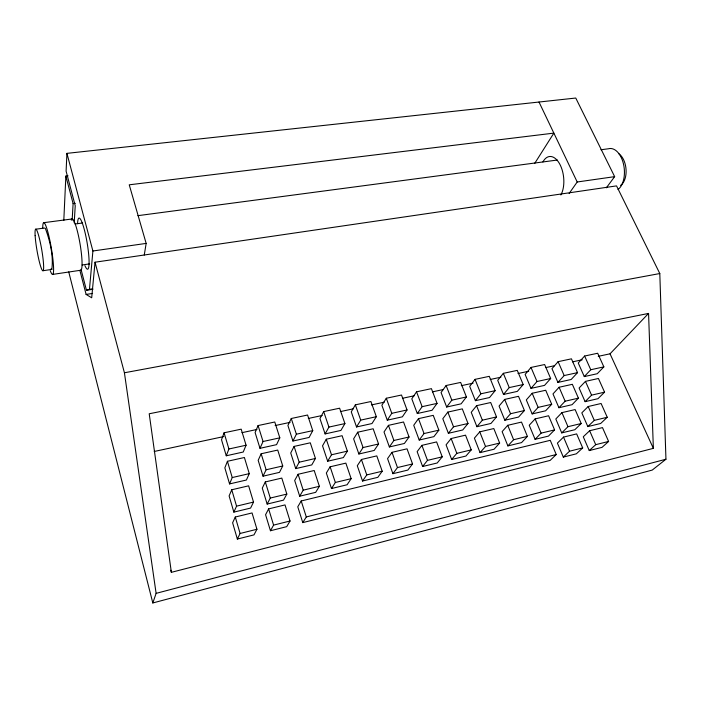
<?xml version="1.0" encoding="UTF-8"?>
<svg xmlns="http://www.w3.org/2000/svg" width="701" height="701" viewBox="0 0 701 701"><rect width="100%" height="100%" fill="white"/><g stroke="black" fill="none" stroke-linecap="round" stroke-linejoin="round"><path stroke-width="1.05" d="M63.8 220.438L65.868 176.082L68.041 175.828M606.339 187.815L614.654 176.652L575.758 98.035L66.928 153.361L66.104 171.149L75.235 205.796L74.201 222.787M72.15 220.219L73.106 203.605L65.868 176.082M81.027 269.324L86.46 290.284L89.474 289.268L92.9 250.993L66.928 153.361M68.733 271.883L152.818 602.965L652.237 470.082L665.95 459.234L659.799 273.539L616.538 185.888L95.038 262.209L91.691 297.785L86.109 294.438L79.896 270.446M144.266 255.024L146.159 243.405L129.238 184.81L553.86 133.12L534.714 163.394M152.818 602.965L156.113 593.361L124.419 372.774L95.038 262.209M224.083 432.797L221.525 439.764L226.265 455.781L243.229 452.022L246.077 445.223L241.188 429.161L224.083 432.797L228.903 448.99L226.265 455.781M227.431 461.293L224.846 467.839L229.569 483.918L246.401 480.027L249.276 473.639L244.395 457.508L227.431 461.293L232.233 477.547L229.569 483.918M258.082 425.56L255.111 432.535L259.992 448.316L276.562 444.653L279.813 437.836L274.774 422.002L258.082 425.56L263.05 441.507L259.992 448.316M231.751 489.771L229.113 495.931L233.854 512.124L250.599 508.076L253.517 502.082L248.627 485.828L231.751 489.771L236.561 506.148L233.854 512.124M261.158 453.766L258.17 460.329L263.041 476.181L279.48 472.369L282.748 465.963L277.727 450.068L261.158 453.766L266.117 469.775L263.041 476.181M235.282 517.023L232.618 522.788L237.35 539.06L253.99 534.881L256.943 529.264L252.053 512.939L235.282 517.023L240.093 533.47L237.35 539.06M291.274 418.497L287.909 425.481L292.93 441.034L309.106 437.45L312.751 430.624L307.573 415.018L291.274 418.497L296.374 434.208L292.93 441.034M265.311 481.938L262.279 488.115L267.16 504.072L283.519 500.12L286.832 494.091L281.802 478.082L265.311 481.938L270.279 498.06L267.16 504.072M294.096 446.414L290.722 452.995L295.726 468.61L311.787 464.894L315.441 458.472L310.28 442.804L294.096 446.414L299.187 462.196L295.726 468.61M268.632 508.9L265.574 514.709L270.446 530.745L286.7 526.653L290.039 521.001L285.018 504.913L268.632 508.9L273.592 525.11L270.446 530.745M323.687 411.592L319.954 418.585L325.106 433.919L340.914 430.423L344.918 423.579L339.608 408.201L323.687 411.592L328.927 427.084L325.106 433.919M298.1 474.279L294.683 480.483L299.695 496.212L315.678 492.347L319.367 486.292L314.206 470.511L298.1 474.279L303.2 490.174L299.695 496.212M326.272 439.229L322.53 445.827L327.665 461.223L343.359 457.595L347.372 451.146L342.088 435.698L326.272 439.229L331.494 454.783L327.665 461.223M355.354 404.845L351.262 411.846L356.537 426.962L371.986 423.544L376.341 416.701L370.917 401.533L355.354 404.845L360.717 420.118L356.537 426.962M301.211 500.97L297.767 506.805L302.779 522.613L550.136 460.408L556.235 454.528L550.259 440.324L301.211 500.97L306.302 516.944L302.779 522.613M330.127 466.796L326.342 473.026L331.485 488.536L347.1 484.759L351.148 478.678L345.856 463.116L330.127 466.796L335.35 482.463L331.485 488.536M357.712 432.21L353.619 438.826L358.877 454.003L374.211 450.454L378.566 443.987L373.16 428.767L357.712 432.21L363.057 447.545L358.877 454.003M42.927 270.726L51.821 269.421C53.618 255.918 50.121 241.205 45.355 228.421L44.61 228.035L35.663 229.218M386.304 398.256L381.87 405.257L387.267 420.171L402.365 416.823L407.053 409.971L401.507 395.022L386.304 398.256L391.78 413.318L387.267 420.171M361.418 459.488L357.291 465.736L362.548 481.026L377.821 477.337L382.203 471.23L376.796 455.895L361.418 459.488L366.763 474.928L362.548 481.026M388.442 425.358L384.017 431.974L389.379 446.949L404.381 443.479L409.06 436.995L403.539 421.984L388.442 425.358L393.901 440.473L389.379 446.949M416.552 391.815L411.802 398.816L417.297 413.52L432.07 410.26L437.065 403.399L431.422 388.652L416.552 391.815L422.142 406.668L417.297 413.52M569.116 193.511L577.203 181.988L614.654 176.652M391.999 452.338L387.548 458.612L392.919 473.683L407.851 470.082L412.556 463.948L407.036 448.824L391.999 452.338L397.467 467.567L392.919 473.683M418.471 418.646L413.73 425.279L419.207 440.044L433.875 436.653L438.87 430.16L433.244 415.351L418.471 418.646L424.044 433.56L419.207 440.044M446.125 385.515L441.069 392.516L446.668 407.027L461.118 403.829L466.419 396.968L460.662 382.422L446.125 385.515L451.821 400.166L446.668 407.027M421.906 445.354L417.139 451.637L422.615 466.507L437.222 462.984L442.235 456.833L436.609 441.919L421.906 445.354L427.479 460.373L422.615 466.507M447.843 412.092L442.804 418.734L448.377 433.297L462.73 429.976L468.014 423.483L462.292 408.867L447.843 412.092L453.521 426.804L448.377 433.297M475.041 379.364L469.696 386.356L475.401 400.674L489.526 397.546L495.116 390.685L489.272 376.332L475.041 379.364L480.842 393.813L475.401 400.674M476.575 405.677L471.238 412.319L476.917 426.699L490.954 423.448L496.527 416.937L490.7 402.532L476.575 405.677L482.349 420.188L476.917 426.699M503.336 373.335L497.71 380.328L503.502 394.453L517.329 391.395L523.191 384.542L517.25 370.373L503.336 373.335L509.233 387.592L503.502 394.453M451.146 438.528L446.081 444.82L451.663 459.488L465.946 456.036L471.256 449.876L465.534 435.163L451.146 438.528L456.824 453.337L451.663 459.488M531.016 367.438L525.128 374.43L531.007 388.372L544.537 385.384L550.662 378.522L544.633 364.538L531.016 367.438L537.001 381.51L531.007 388.372M504.676 399.412L499.068 406.054L504.834 420.232L518.574 417.06L524.418 410.549L518.503 396.319L504.676 399.412L510.547 413.721L504.834 420.232M479.756 431.842L474.402 438.151L480.071 452.627L494.047 449.245L499.647 443.067L493.819 428.556L479.756 431.842L485.53 446.458L480.071 452.627M558.11 361.672L551.967 368.656L557.926 382.422L571.175 379.486L577.545 372.634L571.438 358.833L558.11 361.672L564.174 375.561L557.926 382.422M532.182 393.27L526.311 399.912L532.164 413.914L545.615 410.804L551.705 404.284L545.711 390.247L532.182 393.27L538.131 407.395L532.164 413.914M507.743 425.305L502.118 431.623L507.875 445.906L521.562 442.603L527.415 436.408L521.509 422.09L507.743 425.305L513.605 439.72L507.875 445.906M584.625 356.029L578.246 362.995L584.283 376.586L597.252 373.721L603.859 366.868L597.673 353.251L584.625 356.029L590.768 369.742L584.283 376.586M559.1 387.259L552.984 393.909L558.916 407.728L572.077 404.679L578.421 398.159L572.349 384.306L559.1 387.259L565.137 401.209L558.916 407.728M535.126 418.909L529.237 425.235L535.091 439.334L548.48 436.092L554.596 429.897L548.603 415.763L535.126 418.909L541.076 433.139L535.091 439.334M598.26 356.336L610.036 353.812L648.556 313.426L653.367 448.351L171.368 572.323L170.816 570.22M585.458 381.379L579.096 388.021L585.107 401.664L597.997 398.685L604.577 392.166L598.426 378.479L585.458 381.379L591.565 395.145L585.107 401.664M561.93 412.644L555.805 418.979L561.729 432.894L574.846 429.722L581.199 423.518L575.127 409.568L561.93 412.644L567.968 426.69L561.729 432.894M588.183 406.519L581.812 412.854L587.824 426.585L600.661 423.483L607.25 417.27L601.099 403.496L588.183 406.519L594.29 420.372L587.824 426.585M563.525 437.1L557.4 443.12L563.315 457.096L576.353 453.819L582.697 447.913L576.651 433.901L563.525 437.1L569.536 451.207L563.315 457.096M589.637 430.738L583.276 436.776L589.261 450.568L602.036 447.361L608.608 441.446L602.483 427.61L589.637 430.738L595.719 444.662L589.261 450.568M156.113 593.361L665.95 459.234M240.093 533.47L256.943 529.264M273.592 525.11L290.039 521.001M306.302 516.944L556.235 454.528M569.536 451.207L582.697 447.913M595.719 444.662L608.608 441.446M236.561 506.148L253.517 502.082M270.279 498.06L286.832 494.091M303.2 490.174L319.367 486.292M335.35 482.463L351.148 478.678M366.763 474.928L382.203 471.23M397.467 467.567L412.556 463.948M427.479 460.373L442.235 456.833M456.824 453.337L471.256 449.876M485.53 446.458L499.647 443.067M513.605 439.72L527.415 436.408M541.076 433.139L554.596 429.897M567.968 426.69L581.199 423.518M594.29 420.372L607.25 417.27M232.233 477.547L249.276 473.639M266.117 469.775L282.748 465.963M299.187 462.196L315.441 458.472M331.494 454.783L347.372 451.146M363.057 447.545L378.566 443.987M393.901 440.473L409.06 436.995M424.044 433.56L438.87 430.16M453.521 426.804L468.014 423.483M482.349 420.188L496.527 416.937M510.547 413.721L524.418 410.549M538.131 407.395L551.705 404.284M565.137 401.209L578.421 398.159M591.565 395.145L604.577 392.166M228.903 448.99L246.077 445.223M263.05 441.507L279.813 437.836M296.374 434.208L312.751 430.624M328.927 427.084L344.918 423.579M360.717 420.118L376.341 416.701M391.78 413.318L407.053 409.971M422.142 406.668L437.065 403.399M451.821 400.166L466.419 396.968M480.842 393.813L495.116 390.685M509.233 387.592L523.191 384.542M537.001 381.51L550.662 378.522M564.174 375.561L577.545 372.634M590.768 369.742L603.859 366.868M154.22 451.47L223.768 436.565M241.959 432.675L256.943 429.459M275.134 425.568L290.109 422.352M308.3 418.462L322.206 415.483M340.397 411.583L353.234 408.832M371.425 404.933L384.271 402.181M402.453 398.291L414.23 395.767M432.421 391.868L443.12 389.581M461.302 385.681L473.079 383.158M490.192 379.486L500.9 377.199M518.013 373.528L528.712 371.241M545.834 367.569L554.395 365.738M572.586 361.839L582.216 359.779M648.556 313.426L149.208 413.774L171.368 572.323M124.419 372.774L659.799 273.539M86.109 294.438L92.593 293.421M89.474 289.268L92.698 288.768M86.46 290.284L92.953 289.276M52.479 274.433L80.536 270.271A26.007 3.742 80.4 0 0 79.572 241.232A26.007 3.742 80.4 0 0 71.239 220M82.105 264.978L89.684 263.865M92.9 250.993L146.159 243.405M75.051 223.996L82.639 222.988M137.913 215.663L557.339 160.038M43.742 222.681L72.045 218.975M600.932 149.76L608.345 148.787A21.416 12.443 84.1 0 1 623.461 163.894A21.416 12.443 84.1 0 1 618.019 189.524M73.106 203.605L75.279 203.334M51.059 268.86L51.821 269.421M539.008 102.031L577.203 181.988M610.036 353.812L653.367 448.351M542.924 161.957A21.871 11.645 83.5 0 1 559.731 164.06A21.871 11.645 83.5 0 1 560.87 194.974M77.592 223.672A25.946 3.882 80.5 0 1 83.086 225.389A25.946 3.882 80.5 0 1 89.018 259.282A25.946 3.882 80.5 0 1 84.935 265.635M42.752 228.289A26.252 3.172 80.3 0 1 47.335 230.165A26.252 3.172 80.3 0 1 53.399 264.452A26.252 3.172 80.3 0 1 50.262 270.735M618.939 153.817A17.061 9.972 84.1 0 1 626.072 169.879A17.061 9.972 84.1 0 1 620.587 185.388M35.138 235.65A21.074 2.392 80.2 0 0 42.2 270.157A21.074 2.392 80.2 0 0 40.667 244.079A21.074 2.392 80.2 0 0 35.138 235.65"/></g></svg>
